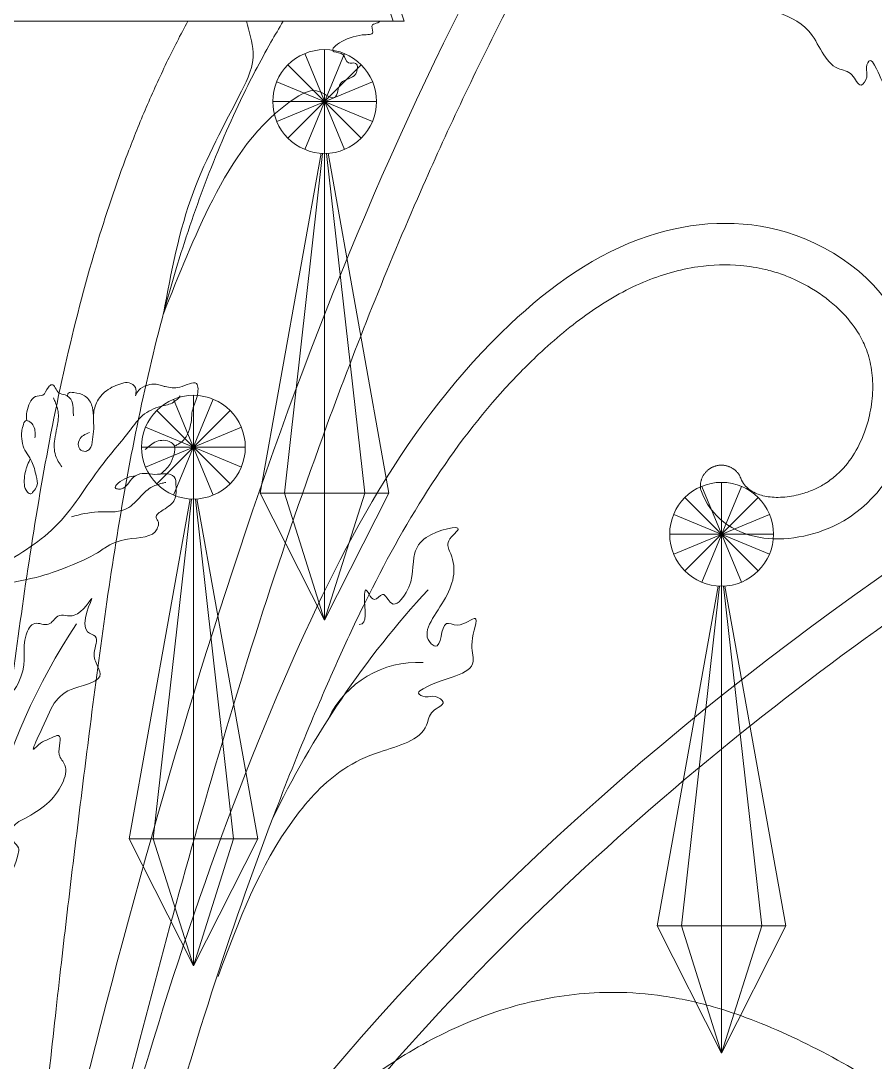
# Model space of a CAD drawing. Header units: inches. Extents: x 274057 to 444617, y 490067 to 635630.
# Drawn here: x 325946.5 to 325987.7, y 534469.7 to 534519.9 of the extents above; entities that cross this region are included whole.
import ezdxf

# ---------------------------------------------------------------- set-up
doc = ezdxf.new("R2010")
doc.units = ezdxf.units.IN
doc.header["$MEASUREMENT"] = 0
doc.linetypes.add('HIDDEN', pattern=[0.375, 0.25, -0.125])
doc.layers.add('CQ SPOT DETAIL DIMENSION', color=9, linetype='Continuous')
doc.layers.add('E-LITE-FIXT-NORM-CEILING', color=3, linetype='Continuous')
doc.layers.add('Glass', color=4, linetype='Continuous', lineweight=0)

# ---------------------------------------------------------------- blocks, each defined once
blk = doc.blocks.new('512')
at = {"layer": 'Glass', "lineweight": 0}
for p, q in [((34305.06875086038, 885.2305675556735), (34294.43427590319, 853.3271426840938)), ((34294.43427590319, 853.3271426840938), (34340.04191355559, 853.3271426840938))]:
    blk.add_line(p, q, dxfattribs=at)
at = {"layer": 'Glass', "color": 4, "lineweight": 0}
for p, q in [((34307.66371265515, 827.8387665623458), (34307.66371265515, 847.8387665623458)), ((34307.66371265515, 847.8387665623458), (34307.66371265515, 827.8387665623458)), ((34311.4905469788, 828.5999712372333), (34303.83687833149, 847.0775618874586)), ((34303.8368783315, 828.5999712372333), (34311.49054697881, 847.0775618874586)), ((34303.83687833149, 847.0775618874586), (34311.4905469788, 828.5999712372333)), ((34311.4905469788, 847.0775618874568), (34303.8368783315, 828.5999712372313)), ((34314.73478046701, 830.7676987504791), (34300.59264484329, 844.9098343742108)), ((34300.59264484329, 830.7676987504791), (34314.73478046701, 844.9098343742108)), ((34300.59264484328, 844.9098343742122), (34314.73478046701, 830.7676987504827)), ((34314.73478046701, 844.9098343742122), (34300.59264484329, 830.7676987504811)), ((34316.90250798027, 834.011932238697), (34298.42491733003, 841.6656008859982)), ((34298.42491733003, 834.0119322386945), (34316.90250798027, 841.6656008859962)), ((34298.42491733003, 841.6656008859945), (34316.90250798027, 834.0119322386937)), ((34316.90250798027, 841.6656008859973), (34298.42491733003, 834.0119322386954)), ((34317.66371265515, 837.8387665623458), (34297.66371265515, 837.8387665623458)), ((34297.66371265515, 837.8387665623441), (34317.66371265515, 837.8387665623441)), ((34307.66371265525, 827.8387665624423), (34307.66371265525, 737.8387665624423)), ((34332.95413882262, 761.2085749082414), (34332.95413882262, 781.2085749082414)), ((34332.95413882262, 781.2085749082414), (34332.95413882262, 761.2085749082414)), ((34329.12730449896, 761.9697795831288), (34336.78097314627, 780.4473702333541)), ((34336.78097314627, 761.9697795831288), (34329.12730449896, 780.4473702333541)), ((34336.78097314627, 780.4473702333541), (34329.12730449896, 761.9697795831288)), ((34329.12730449896, 780.4473702333527), (34336.78097314627, 761.9697795831271)), ((34325.88307101074, 764.1375070963749), (34340.02520663448, 778.2796427201065)), ((34340.02520663448, 764.1375070963749), (34325.88307101075, 778.2796427201065)), ((34340.02520663448, 778.2796427201082), (34325.88307101075, 764.1375070963785)), ((34325.88307101075, 778.2796427201082), (34340.02520663448, 764.1375070963768)), ((34323.7153434975, 767.3817405845928), (34342.19293414773, 775.0354092318939)), ((34342.19293414773, 767.3817405845903), (34323.7153434975, 775.0354092318921)), ((34342.19293414773, 775.0354092318903), (34323.7153434975, 767.3817405845892)), ((34323.7153434975, 775.035409231893), (34342.19293414773, 767.3817405845912)), ((34322.95413882262, 771.2085749082413), (34342.95413882261, 771.2085749082413)), ((34342.95413882261, 771.2085749082397), (34322.95413882262, 771.2085749082397)), ((34234.95702859859, 745.1820499891554), (34227.30335995129, 763.659640639381)), ((34227.30335995129, 745.1820499891554), (34234.9570285986, 763.659640639381)), ((34227.30335995129, 763.659640639381), (34234.95702859859, 745.1820499891554)), ((34234.95702859859, 763.6596406393793), (34227.30335995129, 745.1820499891537)), ((34231.13019427493, 744.4208453142681), (34231.13019427493, 764.4208453142681)), ((34231.13019427493, 764.4208453142681), (34231.13019427493, 744.4208453142681)), ((34238.20126208681, 747.3497775024015), (34224.05912646308, 761.4919131261331)), ((34224.05912646308, 747.3497775024015), (34238.2012620868, 761.4919131261331)), ((34224.05912646306, 761.4919131261349), (34238.2012620868, 747.3497775024052)), ((34238.2012620868, 761.4919131261349), (34224.05912646308, 747.3497775024034)), ((34332.95413882251, 761.208574908338), (34332.95413882251, 671.208574908338)), ((34240.36898960007, 750.5940109906195), (34221.89139894983, 758.2476796379207)), ((34221.89139894983, 750.5940109906169), (34240.36898960007, 758.2476796379187)), ((34221.89139894983, 758.2476796379169), (34240.36898960007, 750.5940109906157)), ((34240.36898960007, 758.2476796379198), (34221.89139894983, 750.5940109906177)), ((34241.13019427493, 754.4208453142681), (34221.13019427493, 754.4208453142681)), ((34221.13019427493, 754.4208453142662), (34241.13019427493, 754.4208453142662)), ((34231.13019427504, 744.4208453143648), (34231.13019427504, 654.4208453143648))]:
    blk.add_line(p, q, dxfattribs=at)
at = {"layer": 'Glass', "lineweight": 0}
for points in [[(34299.86572148418, 861.3271426840947), (34294.99275746308, 861.3271426840947), (34292.32609079642, 853.3271426840947), (34384.43427590319, 853.3271426840947)], [(34294.43427590319, 853.3271426840938), (34294.43427590319, 853.3271426840938), (34474.43427590319, 853.3271426840938)]]:
    blk.add_lwpolyline(points, dxfattribs=at)
at = {"layer": 'Glass', "color": 4, "lineweight": 0}
for points in [[(34307.66371265525, 737.8387665624423), (34295.25091211328, 762.3580302772561), (34307.00684021231, 827.8603639550228)], [(34299.91370575379, 762.3580302772561), (34307.2765156364, 827.8462654505784)], [(34307.66371265525, 737.8387665624423), (34320.07651319721, 762.3580302772561), (34308.3205850982, 827.8603639550228)], [(34315.4137195567, 762.3580302772561), (34308.0509096741, 827.8462654505784)], [(34307.66371265525, 762.3580302772561), (34295.25091211328, 762.3580302772561), (34299.91370575379, 762.3580302772561), (34307.66371265525, 737.8387665624423)], [(34307.66371265525, 762.3580302772561), (34320.07651319721, 762.3580302772561), (34315.4137195567, 762.3580302772561), (34307.66371265525, 737.8387665624423)], [(34332.95413882251, 671.208574908338), (34320.54133828055, 695.7278386231519), (34332.29726637958, 761.2301723009184)], [(34325.20413192106, 695.7278386231519), (34332.56694180367, 761.2160737964741)], [(34332.95413882251, 671.208574908338), (34345.36693936447, 695.7278386231519), (34333.61101126547, 761.2301723009184)], [(34340.70414572397, 695.7278386231519), (34333.34133584136, 761.2160737964741)], [(34231.13019427504, 654.4208453143648), (34218.71739373308, 678.9401090291784), (34230.4733218321, 744.4424427069451)], [(34223.38018737359, 678.9401090291784), (34230.7429972562, 744.4283442025007)], [(34231.13019427504, 654.4208453143648), (34243.54299481701, 678.9401090291784), (34231.78706671799, 744.4424427069451)], [(34238.8802011765, 678.9401090291784), (34231.51739129388, 744.4283442025007)], [(34332.95413882251, 695.7278386231519), (34320.54133828055, 695.7278386231519), (34325.20413192106, 695.7278386231519), (34332.95413882251, 671.208574908338)], [(34332.95413882251, 695.7278386231519), (34345.36693936447, 695.7278386231519), (34340.70414572397, 695.7278386231519), (34332.95413882251, 671.208574908338)], [(34231.13019427504, 678.9401090291784), (34218.71739373308, 678.9401090291784), (34223.38018737359, 678.9401090291784), (34231.13019427504, 654.4208453143648)], [(34231.13019427504, 678.9401090291784), (34243.54299481701, 678.9401090291784), (34238.8802011765, 678.9401090291784), (34231.13019427504, 654.4208453143648)]]:
    blk.add_lwpolyline(points, dxfattribs=at)
for centre in [(34307.66371265515, 837.8387665623458), (34332.95413882262, 771.2085749082413), (34231.13019427493, 754.4208453142681)]:
    blk.add_circle(centre, 10, dxfattribs=at)
at = {"layer": 'Glass', "lineweight": 0}
for centre, radius, start, end in [((34155.97168284358, 622.0491237667072), 179.3328878101318, 25.51734494997997, 42.73260297183983), ((34253.70442362779, 669.5559913966817), 122.1875515910928, 355.0392202959248, 33.57951217689595), ((34289.81028210061, 710.7957434922491), 18.91709224542199, 25.35241861620788, 93.40683975354295)]:
    blk.add_arc(centre, radius, start, end, dxfattribs=at)
for points, knots in [([(34365.86427840169, 599.0931664303325), (34345.12146938266, 685.948256468997), (34318.50628585646, 787.1368894900943), (34270.77123162773, 876.3415568627478), (34262.94704012376, 889.5111523289733)], [26.46081801202032, 26.46081801202032, 26.46081801202032, 26.46081801202032, 289.4205913356998, 336.2672017140671, 336.2672017140671, 336.2672017140671, 336.2672017140671]), ([(34358.08310276387, 597.2348592185499), (34355.24887525141, 609.102445983627), (34352.38201706797, 620.9438738757799), (34343.58160157565, 656.3305752358157), (34337.44801426212, 679.7382485564068), (34323.62781672012, 727.5323669024965), (34315.86113527685, 751.8676822200806), (34301.57326132366, 790.8208389226947), (34295.6098241493, 805.7840904272508), (34284.19773965936, 831.8038638578972), (34278.9396529856, 842.9781447261539), (34268.15699333409, 864.1829856324632), (34262.67211795929, 874.2388799121345), (34256.85152861082, 884.1038078400443)], [26.46081801202035, 26.46081801202035, 26.46081801202035, 26.46081801202035, 62.43941219995435, 62.43941219995435, 134.3966005758223, 134.3966005758223, 211.5361608396237, 211.5361608396237, 260.9148296463263, 260.9148296463263, 299.0935090706694, 299.0935090706694, 334.677256233963, 334.677256233963, 334.677256233963, 334.677256233963]), ([(34296.84149242512, 853.3271426840938), (34297.23116557987, 853.1103992963881), (34297.82587379089, 852.8488238870807), (34298.86587861172, 852.6440534184537), (34297.79713482772, 850.5336895664757), (34302.22553171813, 851.1899103170585), (34308.30683833036, 847.256539027242), (34303.68894606424, 847.2741962545567), (34303.54894575187, 844.8589588219465), (34301.10057180504, 845.6962681913928), (34301.42743582641, 841.9912262830301), (34305.16131464897, 842.4619416476787), (34305.14330502727, 837.2158104657382), (34309.28353483937, 840.897899049186), (34319.83132085564, 834.9731304199266), (34329.7420104457, 819.6801202798132), (34335.7993866004, 804.3602554717672), (34338.7396485081, 796.9239639528612)], [8.662943666391339, 8.662943666391339, 8.662943666391339, 8.662943666391339, 9.646861753825927, 10.13562972321059, 11.56233846801626, 13.65702600177146, 19.94489674796213, 21.71954324526347, 23.57337140026352, 24.96731872107262, 26.99536269966914, 30.3106650532794, 33.42098235046804, 36.46944481689121, 41.18007292061149, 66.58457564801621, 90.5477305836192, 90.5477305836192, 90.5477305836192, 90.5477305836192]), ([(34315.64119151714, 853.3271426840938), (34316.44630730579, 851.9892787023064), (34317.2396208853, 850.6303346668836), (34320.07099011071, 845.6296915071234), (34322.03089223549, 841.8768704553461), (34326.35184763241, 832.8782390039659), (34328.61161651806, 827.5663295580717), (34332.74696844972, 816.6663463765598), (34334.6229691307, 811.0813880940103), (34340.60481506291, 791.1811104998068), (34343.84222016102, 776.3120965493326), (34349.11573641205, 746.1969308965507), (34351.15264138811, 730.9524231986612), (34353.43627853532, 712.9342532918399), (34353.81726975307, 709.8987621248178), (34354.57333794522, 703.8543460330219), (34354.94817559127, 700.840579767212), (34356.06871792064, 691.7466529777557), (34356.81044850179, 685.6139111985785), (34359.06507770202, 666.3786259392908), (34360.60761979351, 652.4377853667227), (34364.01154793371, 618.9844567855488), (34365.87281255992, 599.4724266650683), (34370.40709942748, 548.6923039817801), (34373.15065599263, 516.2951474657237), (34376.40817857168, 476.0069884256772)], [374.6839230207241, 374.6839230207241, 374.6839230207241, 374.6839230207241, 379.4464449813419, 379.4464449813419, 391.9701343549663, 391.9701343549663, 408.7866363103057, 408.7866363103057, 425.6031382656455, 425.6031382656455, 467.5937471446301, 467.5937471446301, 509.584356023615, 509.584356023615, 518.1336832669107, 518.1336832669107, 526.6830105102066, 526.6830105102066, 543.7816649967982, 543.7816649967982, 577.9789739699814, 577.9789739699814, 612.1762829431646, 612.1762829431646, 650.4770473921212, 650.4770473921212, 650.4770473921212, 650.4770473921212]), ([(34338.7396485081, 796.9239639528612), (34337.23950612998, 804.9371974306513), (34334.40480849781, 820.0791561519809), (34325.74653715643, 835.5600798154084), (34320.42809810832, 846.4033475503858), (34322.31064383843, 851.3729660660199), (34322.73215786138, 853.3271426840938)], [0, 0, 0, 0, 24.20404771700846, 45.73642992380949, 53.52004512120102, 59.23614033463396, 59.23614033463396, 59.23614033463396, 59.23614033463396]), ([(34334.04470370348, 853.3271426840938), (34335.45167614917, 850.7108823827119), (34336.81058136649, 848.0455386509165), (34339.48714412857, 842.5002913683737), (34340.79840326696, 839.6160042707498), (34343.29329776379, 833.7899204133329), (34344.47888965498, 830.8459330106116), (34347.86397732777, 821.9334548082518), (34349.89184659906, 815.8845243882788), (34356.23267941205, 794.7261413661008), (34359.58110894902, 779.2364570237248), (34364.99236697055, 748.2480717432773), (34367.05440240527, 732.7477317557012), (34369.29314254177, 715.0715794407142), (34369.62145924105, 712.4572832980703), (34370.27392072681, 707.2473489049571), (34370.59786463222, 704.6488896038701), (34371.56631923493, 696.8240339270241), (34372.20745675763, 691.5681225852112), (34374.14498837982, 675.2922613178642), (34375.45540037427, 663.7647002215681), (34379.05927854038, 629.7443074063212), (34381.48785164493, 604.7459957175706), (34384.43427590319, 476.0069884256791)], [383.4394034126029, 383.4394034126029, 383.4394034126029, 383.4394034126029, 391.5897419154758, 391.5897419154758, 400.1482204545708, 400.1482204545708, 408.7066989936658, 408.7066989936658, 425.823656071856, 425.823656071856, 467.839648628424, 467.839648628424, 509.8556411849921, 509.8556411849921, 517.2027953591813, 517.2027953591813, 524.5499495333705, 524.5499495333705, 539.2442578817488, 539.2442578817488, 568.6328745785053, 568.6328745785053, 614.7361696399307, 614.7361696399307, 614.7361696399307, 614.7361696399307]), ([(34235.15723778458, 762.9789559693163), (34233.21615448001, 757.594922823936), (34224.57111822578, 751.869604080578), (34204.89552403393, 755.6669769346036), (34193.62457747611, 771.7497996200827), (34193.2923292332, 797.6815311168183), (34216.76041995018, 816.0064903834192), (34247.87906577284, 813.9843714171247), (34286.93144062681, 785.7003486828808), (34336.78818743263, 689.5303649608658), (34357.62229658599, 596.8026218980357), (34371.91907826207, 530.4268654986327)], [445.8472463346648, 445.8472463346648, 445.8472463346648, 445.8472463346648, 460.0936663669342, 474.3673383454505, 495.875307046183, 515.1046363875654, 545.5253694409239, 572.1865819206528, 603.8032632246454, 685.281331460773, 888.8940730016423, 888.8940730016423, 888.8940730016423, 888.8940730016423]), ([(34352.06311789485, 582.8257486488927), (34350.99622497315, 587.3782684427705), (34349.91187571944, 591.9239700836278), (34345.95151431438, 608.1786563827773), (34342.95492113677, 619.8434347290647), (34333.34344634117, 654.6319254246728), (34326.10674047343, 677.5490106775912), (34315.18770592241, 706.1857795456418), (34312.75415756886, 712.2771961098011), (34308.58010839517, 722.2206545927666), (34306.90605175436, 726.0958943212544), (34303.46125047932, 733.7636999256281), (34301.68716332368, 737.5586528127524), (34296.15663105703, 748.7659263375052), (34292.19147402334, 755.9997123896927), (34283.43507482034, 769.6811116139908), (34278.6452139222, 776.1277378251442), (34271.1009743172, 784.493477916988), (34268.80052637867, 786.8506103940738), (34263.27427155344, 792.0418380496782), (34260.01756444879, 794.7672093503198), (34253.27659114818, 799.4929923720754), (34249.79551815549, 801.4918165189772), (34244.51020572937, 803.7313348571178), (34242.78419622283, 804.3442877361623), (34239.26547361021, 805.3403354808908), (34237.47687636315, 805.7227350228287), (34232.92254862677, 806.3713191120622), (34230.14955299764, 806.4645532423558), (34225.84869814228, 806.0911877781563), (34224.28538652838, 805.8430312783629), (34221.73855531321, 805.2383426236419), (34220.74247075698, 804.9488341857711), (34218.75902774547, 804.2608305181174), (34217.77445908748, 803.8633864493067), (34214.73148823123, 802.4549879490132), (34212.74576714193, 801.263774275354), (34209.18221345277, 798.5426631490635), (34207.60593431078, 797.0140236805846), (34205.31066228844, 794.1297289398891), (34204.47829128788, 792.8127074775247), (34203.60664196975, 790.9928098440158), (34203.40321476424, 790.5165675257588), (34202.99080329806, 789.4194638706331), (34202.79182034217, 788.7823854553253), (34202.45741341594, 787.4613378836711), (34202.32278227683, 786.7794567541494), (34202.01984078051, 784.6829631970758), (34201.95319381845, 783.216973043769), (34202.09507024749, 780.2402108237656), (34202.30361754057, 778.7299845044597), (34202.88807917971, 776.1665478280103), (34203.2041282446, 775.0975329995163), (34204.17999295891, 772.4389051973276), (34204.93468608713, 770.9158326934213), (34206.71437766986, 768.1816835174068), (34207.73695864242, 766.9706395892172), (34209.58978393176, 765.2978596285303), (34210.33698807333, 764.728305189411), (34211.78150603541, 763.8163284251559), (34212.45539762523, 763.4525555981128), (34213.90951732416, 762.7964281994482), (34214.68436193939, 762.5072677125563), (34216.62410101404, 761.929360689277), (34217.8096116339, 761.6988076524502), (34220.08307584604, 761.4929275457325), (34221.16932363405, 761.5182023078014), (34223.08390464303, 761.7900352201123), (34223.91363458749, 762.0351210838825), (34225.05384007517, 762.5556348333438), (34225.44609358825, 762.7931852456703), (34226.13138242742, 763.3216484468611), (34226.42627970581, 763.6117022806493), (34226.96882440498, 764.3042292851251), (34227.21838574168, 764.7085300560318), (34227.50980930485, 765.3721920842992), (34227.57186462232, 765.5270785324537), (34227.63140061518, 765.6922150611625)], [55.54187756572696, 55.54187756572696, 55.54187756572696, 55.54187756572696, 69.63484942207275, 69.63484942207275, 106.0226687488326, 106.0226687488326, 178.7983074023523, 178.7983074023523, 198.5826761129298, 198.5826761129298, 211.2640393980994, 211.2640393980994, 223.9454026832691, 223.9454026832691, 249.3081292536084, 249.3081292536084, 274.6708558239477, 274.6708558239477, 285.1543286286179, 285.1543286286179, 298.7648879369552, 298.7648879369552, 312.3754472452926, 312.3754472452926, 318.8547764538347, 318.8547764538347, 325.3341056623769, 325.3341056623769, 335.2930945038583, 335.2930945038583, 341.080330739814, 341.080330739814, 344.8764629796881, 344.8764629796881, 348.6725952195623, 348.6725952195623, 356.8471811264032, 356.8471811264032, 365.0217670332438, 365.0217670332438, 371.3781464914932, 371.3781464914932, 373.6057699322913, 373.6057699322913, 376.4692426346959, 376.4692426346959, 379.3327153371008, 379.3327153371008, 385.0596607419102, 385.0596607419102, 390.7866061467196, 390.7866061467196, 394.9739703831302, 394.9739703831302, 401.6706985017356, 401.6706985017356, 408.3674266203408, 408.3674266203408, 412.4181033404546, 412.4181033404546, 415.6373708248796, 415.6373708248796, 418.8566383093047, 418.8566383093047, 423.5017475207733, 423.5017475207733, 428.1468567322421, 428.1468567322421, 432.7919659437108, 432.7919659437108, 435.9168799161379, 435.9168799161379, 439.041793888565, 439.041793888565, 442.1667078609921, 442.1667078609921, 443.0468266669773, 443.0468266669773, 443.0468266669773, 443.0468266669773]), ([(34097.16379723406, 804.9398612869528), (34102.80397835525, 802.5869778037659), (34181.44910190718, 767.153156973578), (34301.26105207036, 682.7130161231171), (34352.06311789495, 582.8257486486838)], [634.2147022965343, 634.2147022965343, 634.2147022965343, 634.2147022965343, 650.4257267839843, 854.0384683248534, 854.0384683248534, 854.0384683248534, 854.0384683248534]), ([(34344.93238096444, 579.1990985652328), (34335.63009261264, 597.4893029031717), (34324.21221347766, 615.1107471925834), (34292.95139799531, 655.7143808307392), (34271.58315525334, 677.8475869803688), (34226.40702976589, 717.8315473669372), (34202.60080262519, 735.6834436465313), (34167.36956550492, 758.9110230621001), (34155.48997273971, 766.1611626066106), (34132.59171386308, 779.1579240563678), (34121.57258634116, 784.9046143299303), (34107.57025559339, 791.6016122859055), (34103.98207291363, 793.2572019027492), (34099.36219217384, 795.3006189766465), (34098.25926362856, 795.7815869605338), (34097.16379723405, 796.2522493347415)], [0, 0, 0, 0, 38.31587406080621, 38.31587406080621, 92.67818285295004, 92.67818285295004, 147.0404916450938, 147.0404916450938, 175.2922205769156, 175.2922205769156, 203.5439495087373, 203.5439495087373, 213.623420213918, 213.623420213918, 216.8144028602508, 216.8144028602508, 216.8144028602508, 216.8144028602508]), ([(34336.58962275847, 771.3916435692473), (34336.49398073735, 771.4436724889357), (34336.18829319292, 771.6084841339253), (34335.48116951463, 771.9761453505616), (34334.42354774561, 772.9296462183484), (34333.69789017369, 774.5760681958396), (34333.27766556416, 776.3945672116232), (34333.26852688993, 778.6455981979117), (34332.12049489137, 780.5158670164972), (34331.84183628243, 784.6175430033545), (34335.61149243091, 782.3267549925004), (34337.71920798961, 782.7175203853502), (34339.22404887277, 783.0902408513939), (34340.31770730377, 783.4632026827375), (34341.89683338097, 783.2143723881363), (34343.46709051317, 782.4893797503), (34343.95278587631, 781.4965727095122), (34344.14142479279, 781.1109770079829)], [0.04286747820853799, 0.04286747820853799, 0.04286747820853799, 0.04286747820853799, 0.0538578132995925, 0.0779194851545052, 0.1232636854176634, 0.1943699658683921, 0.254904041260985, 0.3126024501539048, 0.4135194112009529, 0.4961387230025361, 0.6068865079776048, 0.7019697291969254, 0.7259800638424975, 0.7628979758290028, 0.8169574340925752, 0.8837967180495255, 0.9262414797383954, 0.9262414797383954, 0.9262414797383954, 0.9262414797383954]), ([(34356.05786968871, 777.2381120609708), (34356.09310647357, 777.6254699882611), (34356.17884070078, 778.5679462316448), (34356.1675644696, 780.1724009981262), (34357.47394326197, 781.4357817227403), (34359.2996164868, 781.4018522897185), (34359.81769222037, 783.7693517985789), (34361.29914514746, 782.5132566299562), (34361.62718115353, 780.9456586598108), (34363.62085494657, 781.2150744927256), (34364.92665071387, 779.2087679748028), (34365.28622307743, 777.4398379596796), (34365.03902703879, 776.3157837295703)], [0, 0, 0, 0, 0.0394655979525039, 0.0960233052687601, 0.1563960631801401, 0.1985680943393892, 0.2681145187683263, 0.2956501299052714, 0.3591775905004535, 0.4069329273478411, 0.4608962846685948, 0.5785865718524991, 0.5785865718524991, 0.5785865718524991, 0.5785865718524991]), ([(34352.21325384046, 777.2710028182346), (34352.26370287967, 777.9780551193242), (34352.36808076929, 779.4409298960281), (34353.84887742412, 781.3734863345288), (34355.52812807007, 781.679568111359), (34357.10615830788, 781.8883178621373), (34357.22143695191, 781.2909849173902), (34357.24980086736, 781.0714917456136)], [0, 0, 0, 0, 0.0711063346855543, 0.1471173537195985, 0.2193336018961316, 0.2543196319640988, 0.2746231862587959, 0.2746231862587959, 0.2746231862587959, 0.2746231862587959]), ([(34363.50922203788, 772.9867458312273), (34363.47902535438, 773.3479968905086), (34363.41486969961, 774.1155082700243), (34363.66705165053, 775.2808155508238), (34364.33080042366, 776.0775388585034), (34365.50752367709, 776.5534765199054), (34365.82194866439, 775.2278863305154), (34366.08770736281, 774.3046109446695), (34366.08062699018, 772.9620913149057), (34365.85673429942, 770.8588949306804), (34363.90964561451, 768.6610339603621), (34363.38613307893, 766.0308549407509), (34362.80501356587, 763.8217977132532), (34363.69399712723, 762.8852450052736), (34364.28107103723, 762.0084350062134), (34365.30888254174, 762.7505040021942), (34365.74580084428, 764.486363920743), (34365.40207282585, 766.4193245235527), (34364.92955601688, 767.8837743353442), (34364.48543037107, 768.749356681752), (34364.39901263331, 768.9703446003223)], [0, 0, 0, 0, 0.0366498482547369, 0.0778660016910351, 0.1150906522639448, 0.1429146883645723, 0.179850803727002, 0.2189836338175378, 0.2487914643204032, 0.3125600201988669, 0.4292597506860666, 0.5256372992385581, 0.5906629856824168, 0.6346421600112315, 0.6557233336289247, 0.6803551916197907, 0.7345569989186413, 0.837459200556249, 0.8633809820089235, 0.9037162554674396, 0.9037162554674396, 0.9037162554674396, 0.9037162554674396]), ([(34384.43427590317, 743.1350057622913), (34367.0963378483, 744.6859044774457), (34353.16364610532, 749.2774084324246), (34350.19234011172, 752.0607392415759), (34345.59599553812, 753.923478763496), (34340.50867345296, 753.6966928687514), (34339.73630303345, 756.0590002601358), (34339.52972575655, 756.8579818672397), (34340.67960290379, 757.9443168084963), (34338.2930043223, 759.3921529150565), (34336.19340448297, 760.8144304194248), (34336.31463160544, 763.4599947086972), (34336.34704740069, 765.7956654068613), (34338.49298544012, 766.2415253194467), (34340.34122283669, 765.7909923523982), (34342.30150980868, 766.3299771568936), (34344.29621105918, 765.8531071120578), (34345.33563255099, 764.4278871016013), (34346.23393671436, 763.3379171425023), (34347.16695329692, 763.0566391345637), (34348.95887173044, 763.4069748511401), (34345.96562648152, 765.4476567405462), (34344.61923597012, 765.6212574864439), (34344.15231014535, 765.6814619150937)], [0.0351596780029174, 0.0351596780029174, 0.0351596780029174, 0.0351596780029174, 0.1073131174534443, 0.2666301850121825, 0.4273608543959183, 0.6303748881033144, 0.6488922031501838, 0.6758381598087257, 0.7082275068735733, 0.7756029762232634, 0.8753934286999644, 0.9711571361128232, 1.025675818969425, 1.084764589259769, 1.154066695480264, 1.222499155721192, 1.284008893262367, 1.346411959964866, 1.396872578618008, 1.42025880816034, 1.445045966531956, 1.546016201059071, 1.599623367724506, 1.599623367724506, 1.599623367724506, 1.599623367724506]), ([(34092.66379680917, 743.1323984549091), (34092.66129881682, 735.4678101255995), (34092.47912966785, 727.4310373980105), (34092.23861800297, 710.8681670798869), (34092.17980860967, 702.3431676204291), (34092.6445954572, 685.1036259287976), (34093.16835529398, 676.3899411238973), (34094.64719642288, 664.021112038964), (34095.18579074873, 660.3151759028732), (34096.36406204644, 653.6341948931631), (34096.9664212283, 650.6511135107303), (34098.79359355422, 642.7487345999006), (34100.16530315614, 637.8734808988172), (34103.33198578022, 628.7143257923581), (34105.12938364536, 624.4304374691502), (34108.40306047461, 618.1659026503147), (34109.78999809089, 615.8921409189306), (34112.63410343803, 611.9656667892759), (34114.09082078382, 610.3159474834629), (34116.49812048435, 608.131092908613), (34117.46132984622, 607.4078394327307), (34118.97023449617, 606.4884482043053), (34119.53384826512, 606.1960491232247), (34120.64109803547, 605.715493517142), (34121.17868367067, 605.5283966265351), (34122.30928874024, 605.2266438944216), (34122.8984578811, 605.1137411840872), (34124.52050604499, 604.9203633493316), (34125.60965804573, 604.9003020292893), (34128.00302074788, 605.0890993373114), (34129.30589522662, 605.2989753466453), (34132.10654734639, 605.9671354046022), (34133.60342513611, 606.4252576153876), (34138.13979708328, 608.0901306586858), (34141.37892471348, 609.6029816154922), (34148.23912358635, 613.3136262684029), (34151.86102249021, 615.5087586339478), (34159.37736936453, 620.3622932439566), (34163.27264892285, 623.0201524085378), (34171.2652722956, 628.5768813985951), (34175.36295310038, 631.4756933887029), (34184.40747038365, 637.7816713805641), (34189.3838235015, 641.1925593571295), (34199.47657587055, 647.7023163836637), (34204.59306537583, 650.8047593947157), (34214.93747162135, 656.3934596446697), (34220.16537414362, 658.8812030003382), (34227.87272747025, 661.8105171334319), (34230.30584962051, 662.6298302446303), (34234.33856679767, 663.7823632188465), (34235.93175108143, 664.1854119032521), (34239.12342744197, 664.8774276674857), (34240.71529963939, 665.1653807891744), (34245.47468283392, 665.8584724207129), (34248.62594959306, 666.0925712722427), (34257.01298461307, 666.14160454599), (34262.1837516319, 665.5544109830607), (34272.22993603072, 663.3080970978452), (34277.10525977471, 661.6507159327127), (34286.51896768247, 657.4493843530737), (34291.05840699282, 654.9060277472908), (34299.79837818788, 649.0972823927559), (34303.99960189614, 645.8316798042622), (34315.81047396361, 635.4226361852197), (34322.9733979644, 627.4922026776958), (34336.0717777831, 610.3609165830829), (34342.00615521477, 601.1575979699082), (34349.33220751142, 588.0932937337673), (34351.27688521802, 584.4191146686835), (34354.96805507638, 577.0455686522528), (34356.71554901149, 573.3428171122478), (34361.67085362242, 562.1970221980426), (34364.59145959703, 554.716463132373), (34372.26239006869, 532.2071384724104), (34375.9216732446, 517.1112282945896), (34379.63552016691, 493.5795218587027), (34380.56274506705, 485.0595716865837), (34381.1087527473, 476.4151395963445), (34381.12141663479, 476.2110404440718), (34381.13385038372, 476.0069884256798)], [12.06606350900529, 12.06606350900529, 12.06606350900529, 12.06606350900529, 34.97580336496523, 34.97580336496523, 57.88554322092517, 57.88554322092517, 80.79528307688508, 80.79528307688508, 90.6395187735142, 90.6395187735142, 98.65616043630749, 98.65616043630749, 112.0344596911993, 112.0344596911993, 125.4127589460911, 125.4127589460911, 134.3892997291058, 134.3892997291058, 143.3658405121204, 143.3658405121204, 149.5001719317774, 149.5001719317774, 153.2690933237766, 153.2690933237766, 157.0196932837996, 157.0196932837996, 160.7702932438227, 160.7702932438227, 166.7676449979922, 166.7676449979922, 172.7649967521618, 172.7649967521618, 178.7623485063313, 178.7623485063313, 190.0123815384031, 190.0123815384031, 201.2624145704749, 201.2624145704749, 212.5124476025467, 212.5124476025467, 223.7624806346185, 223.7624806346185, 236.8906537998399, 236.8906537998399, 250.0188269650613, 250.0188269650613, 263.1470001302826, 263.1470001302826, 269.1574436480404, 269.1574436480404, 273.0540899991106, 273.0540899991106, 276.9507363501808, 276.9507363501808, 284.7440290523212, 284.7440290523212, 297.9187378188878, 297.9187378188878, 311.0934465854546, 311.0934465854546, 324.2681553520213, 324.2681553520213, 337.442864118588, 337.442864118588, 362.8287771562315, 362.8287771562315, 388.2146901938749, 388.2146901938749, 398.0313884701161, 398.0313884701161, 407.8480867463571, 407.8480867463571, 427.4814832988396, 427.4814832988396, 466.7482764038044, 466.7482764038044, 489.2014170679657, 489.2014170679657, 489.7444926118721, 489.7444926118721, 489.7444926118721, 489.7444926118721])]:
    blk.add_open_spline(points, degree=3, knots=knots, dxfattribs=at)
for points in [[(34252.18151341889, 880.0255316978117), (34239.8934786032, 867.9681811019062), (34221.04765890799, 855.4185480693085), (34214.37289106819, 851.4749675353131), (34208.66348593968, 844.2089382366258), (34205.99734311823, 842.9584274203052), (34204.24352900295, 841.0098832503872), (34203.15108910277, 842.5037356894583), (34203.19143246737, 844.4469102290504), (34202.49439543133, 845.7701764083403), (34201.64916247511, 844.8373023336908), (34199.3273293959, 840.4277566115677), (34193.65798947177, 837.6582080227572), (34191.01644063772, 836.7836884031174), (34191.72031661533, 838.2191863871714), (34191.4679362437, 840.1234600257933), (34193.45637568485, 842.5505035237156), (34192.98337748597, 843.3072083164163), (34184.76170957515, 840.9268046010774), (34175.65776474071, 839.563473176423), (34172.36366282532, 842.7347384291652), (34170.55947114442, 844.1151465659868), (34172.52395676976, 844.3036481179449), (34175.47935013873, 846.4672050393136), (34183.14042034166, 848.1536760893622), (34185.19363096629, 851.0071652598352), (34183.49583555321, 852.6965786764131), (34184.46235214482, 854.2995473833407), (34182.61992231281, 855.969711055012), (34183.84120695672, 856.2065228257898), (34189.30519607306, 857.2234208137497), (34189.30543883902, 857.2310203895076)], [(34344.0604617406, 781.2757321900972), (34344.14972194102, 782.6917791458693), (34345.36589691434, 783.6284318532507), (34346.74202874942, 783.4911440748793), (34349.71353457004, 782.0939679861083), (34351.63082256512, 779.7760419569095), (34352.21966551885, 777.1097446882095), (34352.17757773192, 774.7628722011023), (34352.38422306875, 772.6583523162535), (34353.00155867654, 770.8120878005757), (34353.80504369444, 770.40064237154), (34354.85296341381, 770.8304328782651), (34354.94803782407, 772.6376849776786), (34353.01285434649, 774.0276544170883)], [(34335.48163398634, 781.0908529387708), (34336.79907643795, 779.873187989544), (34339.27384646432, 779.0685019145739), (34342.74033671116, 777.313506468935), (34345.10772354592, 774.5525715512738), (34350.71278478377, 767.5677749401211), (34359.66538688177, 755.8286683949545), (34371.22916459174, 747.816281802151)], [(34358.32379530004, 767.3999150067237), (34359.52627639025, 769.5971538174808), (34359.69119596111, 772.7320960892674), (34359.29250738354, 774.8666217374675), (34359.00758046639, 777.7683778189529), (34359.63899560794, 780.0040501629255), (34359.94924023721, 780.6960663100107)], [(34339.29799893661, 766.0335324291644), (34338.35318132989, 766.8458974740698), (34337.49286303611, 767.8792436036465), (34336.6975957699, 769.8771105231427), (34336.62140916539, 771.4665181613827), (34337.27521846395, 772.1295498267938), (34340.09549915564, 772.2867099085743), (34342.24424285365, 770.7411202503882)], [(34356.45377364357, 757.8088707548732), (34351.34619936973, 758.7293059101057), (34346.18242249258, 759.1849315828406), (34343.33882071731, 761.4694205872282), (34341.17507780772, 763.4237972975377), (34339.00207333637, 764.2453613413445), (34338.26119880038, 764.4073582540577)], [(34328.18574287593, 669.197494260442), (34313.52719619055, 699.5914589145241), (34303.96002348349, 709.1494932585765), (34297.06212547248, 712.4366284990164), (34288.01496458996, 717.6407529012349), (34286.76269392661, 720.3060695863086), (34284.81299235795, 722.0585969402299), (34286.30612327051, 723.1520228056751), (34288.24932402033, 723.1129622841535), (34289.57212974517, 723.8108727548888), (34288.63869787257, 724.6554896672305), (34279.02644419042, 729.9097571946468), (34279.24314992432, 733.6967091317772), (34278.62986413192, 738.2024600727153), (34282.08345116396, 736.9168980164529), (34284.18284149515, 737.1875587927198), (34286.34649089194, 732.8467649858784), (34287.10288325837, 733.3202626389166), (34284.7170523262, 741.5403572762434), (34283.34771100636, 750.6434000901418), (34283.8689179715, 752.8008233801655), (34281.93612552667, 755.3348580771844), (34288.08581605478, 753.7803367208462), (34290.25132358004, 750.8263723210248), (34291.94285190582, 743.1664171527362), (34294.7976959318, 741.1150907763575), (34296.48598813897, 742.8140011271234), (34298.0895945662, 741.8485429852217), (34299.75854154872, 743.6920750152048), (34299.99615952886, 742.4709469745347), (34301.01666448155, 737.007630379011), (34301.02426421594, 737.0073926301548)], [(34375.43427590319, 658.9899690211868), (34372.19599560768, 680.8095631753849), (34366.74785028279, 692.8715356005749), (34366.67711807689, 693.9580154713375), (34367.71185512619, 695.2929815954639), (34367.94495109007, 697.6081715696953), (34365.45037257626, 699.6583560010357), (34358.20917932451, 706.4289067786058), (34357.73141551724, 709.9393530238931), (34358.82013991256, 711.9741534163722), (34358.93478382228, 715.6206784657543), (34360.88443120813, 714.9198347047233), (34362.44642750112, 714.1318098578857), (34363.72075562864, 712.9944069677213), (34362.52248018683, 716.1424535910107), (34355.81498314439, 724.7645717334717), (34350.91674516598, 727.5283565570122), (34351.44241647514, 728.9890844948246), (34352.08151261493, 731.5737050135931), (34351.8959088828, 734.7459082962422), (34353.37139304791, 735.6064569524269), (34352.54598926748, 742.0373989455973), (34355.92388407737, 738.8172550299378), (34359.0896873814, 738.6274344721596), (34360.86988542292, 737.0723558738164), (34363.55427991954, 737.2320338855287), (34365.18491355775, 735.0470464210766), (34366.21689475034, 726.9374926658082), (34368.7201100613, 723.6024959147153), (34370.42071681597, 727.0074913763228), (34372.6333857787, 728.1412358214667), (34375.51910163491, 731.0568832814251), (34375.52917433396, 727.4796546637508), (34376.88415208671, 725.0002268738617), (34377.11325549472, 719.9212130807217), (34375.97388263802, 714.7333568843851), (34376.64546383068, 714.0491859439798), (34377.88020043143, 715.5275067495813)]]:
    blk.add_spline(points, degree=3, dxfattribs=at)
blk.add_rational_spline([(34227.63140061518, 765.6922150611625), (34228.65269670487, 767.4900628093446), (34230.59210758701, 768.2069921355003), (34232.53723583628, 767.5057230556192), (34234.48236408555, 766.8044539757367), (34235.51812253661, 765.0148990982461), (34235.15723778458, 762.9789559693163)], [1, 0.8431830624922241, 0.8431830624922241, 0.9999999999999998, 0.8431830624922241, 0.8431830624922241, 1], degree=3, knots=[443.0468266669773, 443.0468266669773, 443.0468266669773, 443.0468266669773, 444.4470365008211, 444.4470365008211, 444.4470365008211, 445.8472463346648, 445.8472463346648, 445.8472463346648, 445.8472463346648], dxfattribs=at)
blk = doc.blocks.new('SMDS')
at = {"layer": 'E-LITE-FIXT-NORM-CEILING', "linetype": 'HIDDEN', "xscale": -0.25, "yscale": 0.25, "zscale": 0.25, "rotation": 359.9999999999999}
blk.add_blockref('512', (393446.6127677489, 478381.0883203208), dxfattribs=at)

msp = doc.modelspace()

# ---------------------------------------------------------------- block references
at = {"layer": 'CQ SPOT DETAIL DIMENSION'}
msp.add_blockref('SMDS', (-58908.51811553439, 55925.4603983991), dxfattribs=at)

doc.saveas('drawing.dxf')
